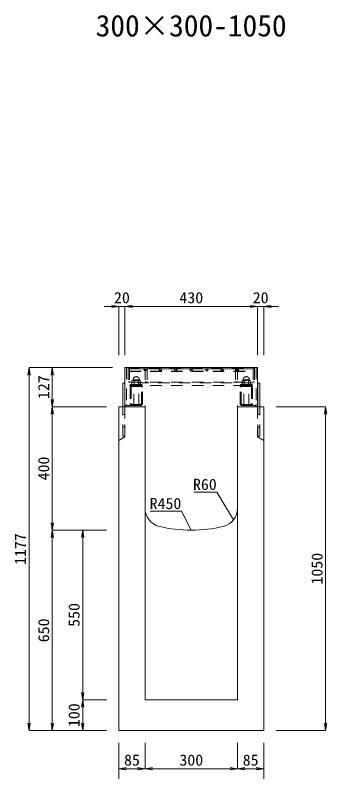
# Model space of a CAD drawing. Units: millimetres at full size; some dimension numbers follow another scale. Extents: x -734 to 58102, y 49499 to 87169.
# Drawn here: x 9738 to 10749, y 62343 to 64796 of the extents above; entities that cross this region are included whole.
import ezdxf
from ezdxf.enums import TextEntityAlignment as Align

# ---------------------------------------------------------------- set-up
doc = ezdxf.new("R2010")
doc.units = ezdxf.units.MM
doc.header["$LTSCALE"] = 50
doc.linetypes.add('USER1', pattern=[1.35, 0.75, -0.6])
doc.layers.add('0_2', color=7, linetype='Continuous')
for name, color, linetype, lineweight in [('寸法線', 7, 'Continuous', 13), ('引出線', 4, 'Continuous', 13), ('本体', 2, 'Continuous', 20), ('ｸﾞﾚｰﾁﾝｸﾞ', 7, 'USER1', 9)]:
    doc.layers.add(name, color=color, linetype=linetype, lineweight=lineweight)
doc.styles.add('ＭＳ 明朝', font='')
doc.styles.get('ＭＳ 明朝').set_extended_font_data('MS Mincho')

# ---------------------------------------------------------------- blocks, each defined once
blk = doc.blocks.new('open_arrow')
at = {"color": 0, "linetype": 'Continuous', "lineweight": -2}
blk.add_lwpolyline([(7.5, 1.25), (0, 0), (7.5, -1.25)], dxfattribs=at)

msp = doc.modelspace()

# ---------------------------------------------------------------- linework, layer by layer
at = {"layer": '寸法線'}
for p, q in [((10142.5, 63852.12), (10026.5, 63852.12)), ((10074.5, 63693.4), (10074.5, 63852.12)), ((10094.5, 63852.12), (10524.5, 63852.12)), ((10094.5, 63693.4), (10094.5, 63852.12)), ((10094.5, 63693.4), (10094.5, 63852.12)), ((10476.5, 63852.12), (10592.5, 63852.12)), ((10524.5, 63693.4), (10524.5, 63852.12)), ((10524.5, 63693.4), (10524.5, 63852.12)), ((10544.5, 63693.4), (10544.5, 63852.12)), ((9783.14, 62476.38), (9783.14, 63653.38)), ((10054.48, 63653.38), (9783.14, 63653.38)), ((9858.69, 63653.38), (9858.69, 63526.38)), ((10054.48, 63653.38), (9858.69, 63653.38)), ((9858.69, 63526.38), (9858.69, 63126.38)), ((10034.48, 63526.38), (9858.69, 63526.38)), ((10034.48, 63526.38), (9858.69, 63526.38)), ((10584.52, 63526.38), (10745.31, 63526.38)), ((10745.31, 63526.38), (10745.31, 62476.38)), ((10034.48, 63126.38), (9858.69, 63126.38)), ((9858.69, 63126.38), (9858.69, 62476.38)), ((10034.48, 63126.38), (9858.69, 63126.38)), ((9957.29, 62576.38), (9957.29, 63126.38)), ((10034.48, 63126.38), (9957.29, 63126.38)), ((10034.48, 62576.38), (9957.29, 62576.38)), ((9957.29, 62476.38), (9957.29, 62576.38)), ((10034.48, 62576.38), (9957.29, 62576.38)), ((10034.48, 62476.38), (9783.14, 62476.38)), ((10034.48, 62476.38), (9858.69, 62476.38)), ((10034.48, 62476.38), (9957.29, 62476.38)), ((10584.52, 62476.38), (10745.31, 62476.38)), ((10074.5, 62436.36), (10074.5, 62273.79)), ((10074.5, 62436.36), (10074.5, 62352.84)), ((10159.5, 62436.36), (10159.5, 62352.84)), ((10159.5, 62436.36), (10159.5, 62352.84)), ((10459.5, 62436.36), (10459.5, 62352.84)), ((10459.5, 62436.36), (10459.5, 62352.84)), ((10544.5, 62436.36), (10544.5, 62273.79)), ((10544.5, 62436.36), (10544.5, 62352.84)), ((10074.5, 62352.84), (10159.5, 62352.84)), ((10159.5, 62352.84), (10459.5, 62352.84)), ((10459.5, 62352.84), (10544.5, 62352.84))]:
    msp.add_line(p, q, dxfattribs=at)
at = {"layer": '引出線'}
for points in [[(10446.57, 63159.7), (10392.16, 63249.59), (10317.49, 63249.59)], [(10309.5, 63126.38), (10277.28, 63187.53), (10176.27, 63187.53)]]:
    msp.add_lwpolyline(points, dxfattribs=at)
at = {"layer": '本体'}
for p, q in [((10074.5, 63526.38), (10074.5, 62476.38)), ((10074.5, 63526.38), (10159.5, 63526.38)), ((10159.5, 63196.91), (10159.5, 63526.38)), ((10459.5, 63196.91), (10459.5, 63526.38)), ((10459.5, 63526.38), (10544.5, 63526.38)), ((10544.5, 62476.38), (10544.5, 63526.38)), ((10159.5, 63196.91), (10159.5, 62576.38)), ((10459.5, 63196.91), (10459.5, 62576.38)), ((10159.5, 62576.38), (10459.5, 62576.38)), ((10074.5, 62476.38), (10544.5, 62476.38))]:
    msp.add_line(p, q, dxfattribs=at)
at = {"layer": '本体', "linetype": 'USER1', "lineweight": 9}
for p, q in [((10094.51, 63526.38), (10094.51, 63429.38)), ((10524.51, 63526.38), (10524.51, 63429.38)), ((10074.51, 63416.88), (10094.51, 63429.38)), ((10544.51, 63416.88), (10524.51, 63429.38))]:
    msp.add_line(p, q, dxfattribs=at)
at = {"layer": '本体'}
for centre, radius, start, end in [((10219.5, 63196.91), 60, 180, 256.65785), ((10399.5, 63196.91), 60, 283.34237, 0), ((10309.5, 63576.38), 450, 256.65777, 283.34225)]:
    msp.add_arc(centre, radius, start, end, dxfattribs=at)
at = {"layer": 'ｸﾞﾚｰﾁﾝｸﾞ', "linetype": 'Continuous'}
for p, q in [((10094.5, 63653.38), (10524.5, 63653.38)), ((10094.5, 63534.01), (10094.5, 63653.38)), ((10524.5, 63526.38), (10524.5, 63653.38)), ((10093.5, 63603.38), (10087.5, 63603.38)), ((10087.5, 63526.38), (10087.5, 63603.38)), ((10093.5, 63526.38), (10093.5, 63603.38)), ((10525.5, 63603.38), (10531.5, 63603.38)), ((10525.5, 63526.38), (10525.5, 63603.38)), ((10531.5, 63526.38), (10531.5, 63603.38))]:
    msp.add_line(p, q, dxfattribs=at)
at = {"layer": 'ｸﾞﾚｰﾁﾝｸﾞ'}
for p, q in [((10099, 63653.38), (10099, 63533.88)), ((10104.5, 63650.88), (10104.5, 63606.88)), ((10109, 63650.88), (10109, 63606.88)), ((10109, 63650.88), (10109, 63595.88)), ((10112.2, 63650.88), (10113.1, 63648.78)), ((10113.1, 63648.78), (10114, 63650.88)), ((10116, 63650.88), (10116.9, 63648.78)), ((10116.9, 63648.78), (10117.8, 63650.88)), ((10119.8, 63650.88), (10120.7, 63648.78)), ((10120.7, 63648.78), (10121.6, 63650.88)), ((10123.6, 63650.88), (10124.5, 63648.78)), ((10124.5, 63648.78), (10125.4, 63650.88)), ((10127.4, 63650.88), (10128.3, 63648.78)), ((10128.3, 63648.78), (10129.2, 63650.88)), ((10131.2, 63650.88), (10132.1, 63648.78)), ((10132.1, 63648.78), (10133, 63650.88)), ((10135, 63650.88), (10135.9, 63648.78)), ((10135.9, 63648.78), (10136.8, 63650.88)), ((10138.8, 63650.88), (10139.7, 63648.78)), ((10139.7, 63648.78), (10140.6, 63650.88)), ((10142.6, 63650.88), (10143.5, 63648.78)), ((10143.5, 63648.78), (10144.4, 63650.88)), ((10146.4, 63650.88), (10147.3, 63648.78)), ((10147.3, 63648.78), (10148.2, 63650.88)), ((10150.2, 63650.88), (10151.1, 63648.78)), ((10151.1, 63648.78), (10152, 63650.88)), ((10154, 63650.88), (10154.9, 63648.78)), ((10154.9, 63648.78), (10155.8, 63650.88)), ((10159.5, 63650.88), (10155.26, 63646.64)), ((10163.74, 63646.64), (10159.5, 63650.88)), ((10160, 63650.88), (10160, 63606.88)), ((10164.5, 63650.88), (10165.4, 63648.78)), ((10165.4, 63648.78), (10166.3, 63650.88)), ((10166, 63650.88), (10166, 63606.88)), ((10168.3, 63650.88), (10169.2, 63648.78)), ((10169.2, 63648.78), (10170.1, 63650.88)), ((10172.1, 63650.88), (10173, 63648.78)), ((10173, 63648.78), (10173.9, 63650.88)), ((10175.9, 63650.88), (10176.8, 63648.78)), ((10176.8, 63648.78), (10177.7, 63650.88)), ((10179.7, 63650.88), (10180.6, 63648.78)), ((10180.6, 63648.78), (10181.5, 63650.88)), ((10183.5, 63650.88), (10184.4, 63648.78)), ((10184.4, 63648.78), (10185.3, 63650.88)), ((10187.3, 63650.88), (10188.2, 63648.78)), ((10188.2, 63648.78), (10189.1, 63650.88)), ((10191.1, 63650.88), (10192, 63648.78)), ((10192, 63648.78), (10192.9, 63650.88)), ((10194.9, 63650.88), (10195.8, 63648.78)), ((10195.8, 63648.78), (10196.7, 63650.88)), ((10198.7, 63650.88), (10199.6, 63648.78)), ((10199.6, 63648.78), (10200.5, 63650.88)), ((10202.5, 63650.88), (10203.4, 63648.78)), ((10203.4, 63648.78), (10204.3, 63650.88)), ((10209.5, 63650.88), (10205.26, 63646.64)), ((10213.74, 63646.64), (10209.5, 63650.88)), ((10214.5, 63650.88), (10215.4, 63648.78)), ((10215.4, 63648.78), (10216.3, 63650.88)), ((10218.3, 63650.88), (10219.2, 63648.78)), ((10219.2, 63648.78), (10220.1, 63650.88)), ((10222.1, 63650.88), (10223, 63648.78)), ((10223, 63648.78), (10223.9, 63650.88)), ((10225.9, 63650.88), (10226.8, 63648.78)), ((10226.8, 63648.78), (10227.7, 63650.88)), ((10229.7, 63650.88), (10230.6, 63648.78)), ((10230.6, 63648.78), (10231.5, 63650.88)), ((10233.5, 63650.88), (10234.4, 63648.78)), ((10234.4, 63648.78), (10235.3, 63650.88)), ((10237.3, 63650.88), (10238.2, 63648.78)), ((10238.2, 63648.78), (10239.1, 63650.88)), ((10241.1, 63650.88), (10242, 63648.78)), ((10242, 63648.78), (10242.9, 63650.88)), ((10244.9, 63650.88), (10245.8, 63648.78)), ((10245.8, 63648.78), (10246.7, 63650.88)), ((10248.7, 63650.88), (10249.6, 63648.78)), ((10249.6, 63648.78), (10250.5, 63650.88)), ((10252.5, 63650.88), (10253.4, 63648.78)), ((10253.4, 63648.78), (10254.3, 63650.88)), ((10259.5, 63650.88), (10255.26, 63646.64)), ((10263.74, 63646.64), (10259.5, 63650.88)), ((10264.5, 63650.88), (10265.4, 63648.78)), ((10265.4, 63648.78), (10266.3, 63650.88)), ((10268.3, 63650.88), (10269.2, 63648.78)), ((10269.2, 63648.78), (10270.1, 63650.88)), ((10272.1, 63650.88), (10273, 63648.78)), ((10273, 63648.78), (10273.9, 63650.88)), ((10275.9, 63650.88), (10276.8, 63648.78)), ((10276.8, 63648.78), (10277.7, 63650.88)), ((10279.7, 63650.88), (10280.6, 63648.78)), ((10280.6, 63648.78), (10281.5, 63650.88)), ((10283.5, 63650.88), (10284.4, 63648.78)), ((10284.4, 63648.78), (10285.3, 63650.88)), ((10287.3, 63650.88), (10288.2, 63648.78)), ((10288.2, 63648.78), (10289.1, 63650.88)), ((10291.1, 63650.88), (10292, 63648.78)), ((10292, 63648.78), (10292.9, 63650.88)), ((10294.9, 63650.88), (10295.8, 63648.78)), ((10295.8, 63648.78), (10296.7, 63650.88)), ((10298.7, 63650.88), (10299.6, 63648.78)), ((10299.6, 63648.78), (10300.5, 63650.88)), ((10302.5, 63650.88), (10303.4, 63648.78)), ((10303.4, 63648.78), (10304.3, 63650.88)), ((10309.5, 63650.88), (10305.26, 63646.64)), ((10309.5, 63650.88), (10313.74, 63646.64)), ((10315.6, 63648.78), (10314.7, 63650.88)), ((10316.5, 63650.88), (10315.6, 63648.78)), ((10319.4, 63648.78), (10318.5, 63650.88)), ((10320.3, 63650.88), (10319.4, 63648.78)), ((10323.2, 63648.78), (10322.3, 63650.88)), ((10324.1, 63650.88), (10323.2, 63648.78)), ((10327, 63648.78), (10326.1, 63650.88)), ((10327.9, 63650.88), (10327, 63648.78)), ((10330.8, 63648.78), (10329.9, 63650.88)), ((10331.7, 63650.88), (10330.8, 63648.78)), ((10334.6, 63648.78), (10333.7, 63650.88)), ((10335.5, 63650.88), (10334.6, 63648.78)), ((10338.4, 63648.78), (10337.5, 63650.88)), ((10339.3, 63650.88), (10338.4, 63648.78)), ((10342.2, 63648.78), (10341.3, 63650.88)), ((10343.1, 63650.88), (10342.2, 63648.78)), ((10346, 63648.78), (10345.1, 63650.88)), ((10346.9, 63650.88), (10346, 63648.78)), ((10349.8, 63648.78), (10348.9, 63650.88)), ((10350.7, 63650.88), (10349.8, 63648.78)), ((10353.6, 63648.78), (10352.7, 63650.88)), ((10354.5, 63650.88), (10353.6, 63648.78)), ((10355.26, 63646.64), (10359.5, 63650.88)), ((10359.5, 63650.88), (10363.74, 63646.64)), ((10365.6, 63648.78), (10364.7, 63650.88)), ((10366.5, 63650.88), (10365.6, 63648.78)), ((10369.4, 63648.78), (10368.5, 63650.88)), ((10370.3, 63650.88), (10369.4, 63648.78)), ((10373.2, 63648.78), (10372.3, 63650.88)), ((10374.1, 63650.88), (10373.2, 63648.78)), ((10377, 63648.78), (10376.1, 63650.88)), ((10377.9, 63650.88), (10377, 63648.78)), ((10380.8, 63648.78), (10379.9, 63650.88)), ((10381.7, 63650.88), (10380.8, 63648.78)), ((10384.6, 63648.78), (10383.7, 63650.88)), ((10385.5, 63650.88), (10384.6, 63648.78)), ((10388.4, 63648.78), (10387.5, 63650.88)), ((10389.3, 63650.88), (10388.4, 63648.78)), ((10392.2, 63648.78), (10391.3, 63650.88)), ((10393.1, 63650.88), (10392.2, 63648.78)), ((10396, 63648.78), (10395.1, 63650.88)), ((10396.9, 63650.88), (10396, 63648.78)), ((10399.8, 63648.78), (10398.9, 63650.88)), ((10400.7, 63650.88), (10399.8, 63648.78)), ((10403.6, 63648.78), (10402.7, 63650.88)), ((10404.5, 63650.88), (10403.6, 63648.78)), ((10405.26, 63646.64), (10409.5, 63650.88)), ((10409.5, 63650.88), (10413.74, 63646.64)), ((10415.6, 63648.78), (10414.7, 63650.88)), ((10416.5, 63650.88), (10415.6, 63648.78)), ((10419.4, 63648.78), (10418.5, 63650.88)), ((10420.3, 63650.88), (10419.4, 63648.78)), ((10423.2, 63648.78), (10422.3, 63650.88)), ((10424.1, 63650.88), (10423.2, 63648.78)), ((10427, 63648.78), (10426.1, 63650.88)), ((10427.9, 63650.88), (10427, 63648.78)), ((10430.8, 63648.78), (10429.9, 63650.88)), ((10431.7, 63650.88), (10430.8, 63648.78)), ((10434.6, 63648.78), (10433.7, 63650.88)), ((10435.5, 63650.88), (10434.6, 63648.78)), ((10438.4, 63648.78), (10437.5, 63650.88)), ((10439.3, 63650.88), (10438.4, 63648.78)), ((10442.2, 63648.78), (10441.3, 63650.88)), ((10443.1, 63650.88), (10442.2, 63648.78)), ((10446, 63648.78), (10445.1, 63650.88)), ((10446.9, 63650.88), (10446, 63648.78)), ((10449.8, 63648.78), (10448.9, 63650.88)), ((10450.7, 63650.88), (10449.8, 63648.78)), ((10453.6, 63648.78), (10452.7, 63650.88)), ((10453, 63650.88), (10453, 63606.88)), ((10454.5, 63650.88), (10453.6, 63648.78)), ((10455.26, 63646.64), (10459.5, 63650.88)), ((10459, 63650.88), (10459, 63606.88)), ((10459.5, 63650.88), (10463.74, 63646.64)), ((10464.1, 63648.78), (10463.2, 63650.88)), ((10465, 63650.88), (10464.1, 63648.78)), ((10467.9, 63648.78), (10467, 63650.88)), ((10468.8, 63650.88), (10467.9, 63648.78)), ((10471.7, 63648.78), (10470.8, 63650.88)), ((10472.6, 63650.88), (10471.7, 63648.78)), ((10475.5, 63648.78), (10474.6, 63650.88)), ((10476.4, 63650.88), (10475.5, 63648.78)), ((10479.3, 63648.78), (10478.4, 63650.88)), ((10480.2, 63650.88), (10479.3, 63648.78)), ((10483.1, 63648.78), (10482.2, 63650.88)), ((10484, 63650.88), (10483.1, 63648.78)), ((10486.9, 63648.78), (10486, 63650.88)), ((10487.8, 63650.88), (10486.9, 63648.78)), ((10490.7, 63648.78), (10489.8, 63650.88)), ((10491.6, 63650.88), (10490.7, 63648.78)), ((10494.5, 63648.78), (10493.6, 63650.88)), ((10495.4, 63650.88), (10494.5, 63648.78)), ((10498.3, 63648.78), (10497.4, 63650.88)), ((10499.2, 63650.88), (10498.3, 63648.78)), ((10502.1, 63648.78), (10501.2, 63650.88)), ((10503, 63650.88), (10502.1, 63648.78)), ((10505.9, 63648.78), (10505, 63650.88)), ((10506.8, 63650.88), (10505.9, 63648.78)), ((10510, 63650.88), (10510, 63606.88)), ((10510, 63650.88), (10510, 63595.88)), ((10514.5, 63650.88), (10514.5, 63606.88)), ((10520, 63653.38), (10520, 63533.88)), ((10109, 63642.38), (10510, 63642.38)), ((10109, 63640.88), (10510, 63640.88)), ((10155.26, 63646.64), (10159.5, 63642.4)), ((10159.5, 63642.4), (10163.74, 63646.64)), ((10159.5, 63642.4), (10160, 63642.9)), ((10205.26, 63646.64), (10209.5, 63642.4)), ((10209.5, 63642.4), (10213.74, 63646.64)), ((10255.26, 63646.64), (10259.5, 63642.4)), ((10259.5, 63642.4), (10263.74, 63646.64)), ((10305.26, 63646.64), (10309.5, 63642.4)), ((10313.74, 63646.64), (10309.5, 63642.4)), ((10359.5, 63642.4), (10355.26, 63646.64)), ((10363.74, 63646.64), (10359.5, 63642.4)), ((10409.5, 63642.4), (10405.26, 63646.64)), ((10413.74, 63646.64), (10409.5, 63642.4)), ((10459.5, 63642.4), (10455.26, 63646.64)), ((10459.5, 63642.4), (10459, 63642.9)), ((10463.74, 63646.64), (10459.5, 63642.4)), ((10104.5, 63606.88), (10109, 63606.88)), ((10109, 63605.88), (10510, 63605.88)), ((10510, 63604.38), (10109, 63604.38)), ((10117.15, 63610.68), (10120.61, 63611.88)), ((10117.15, 63598.88), (10117.15, 63610.68)), ((10120.61, 63613.88), (10141.39, 63613.88)), ((10120.61, 63611.88), (10120.61, 63613.88)), ((10120.61, 63611.88), (10124.08, 63610.68)), ((10141.39, 63611.88), (10120.61, 63611.88)), ((10124.08, 63610.68), (10131, 63611.88)), ((10124.08, 63598.88), (10124.08, 63610.68)), ((10131, 63611.88), (10137.93, 63610.68)), ((10137.93, 63610.68), (10141.39, 63611.88)), ((10137.93, 63610.68), (10137.93, 63598.88)), ((10141.39, 63613.88), (10141.39, 63611.88)), ((10141.39, 63611.88), (10144.85, 63610.68)), ((10144.85, 63610.68), (10144.85, 63598.88)), ((10160, 63606.88), (10166, 63606.88)), ((10459, 63606.88), (10453, 63606.88)), ((10477.61, 63611.88), (10474.15, 63610.68)), ((10474.15, 63610.68), (10474.15, 63598.88)), ((10498.39, 63613.88), (10477.61, 63613.88)), ((10477.61, 63613.88), (10477.61, 63611.88)), ((10481.07, 63610.68), (10477.61, 63611.88)), ((10477.61, 63611.88), (10498.39, 63611.88)), ((10488, 63611.88), (10481.07, 63610.68)), ((10481.07, 63610.68), (10481.07, 63598.88)), ((10494.92, 63610.68), (10488, 63611.88)), ((10498.39, 63611.88), (10494.92, 63610.68)), ((10494.92, 63598.88), (10494.92, 63610.68)), ((10498.39, 63611.88), (10498.39, 63613.88)), ((10501.85, 63610.68), (10498.39, 63611.88)), ((10501.85, 63598.88), (10501.85, 63610.68)), ((10514.5, 63606.88), (10510, 63606.88)), ((10109, 63595.88), (10510, 63595.88)), ((10111, 63589.48), (10111, 63537.28)), ((10112, 63598.88), (10150, 63598.88)), ((10112, 63598.88), (10131, 63598.88)), ((10112, 63595.88), (10112, 63598.88)), ((10150, 63595.88), (10112, 63595.88)), ((10114.2, 63589.48), (10114.2, 63537.28)), ((10116.5, 63595.82), (10116.5, 63592.55)), ((10131, 63598.88), (10117.15, 63598.88)), ((10144.6, 63595.88), (10117.4, 63595.88)), ((10144.6, 63595.88), (10117.4, 63595.88)), ((10144.6, 63592.68), (10117.4, 63592.68)), ((10123, 63530.88), (10123, 63595.88)), ((10123, 63595.88), (10139, 63595.88)), ((10131, 63598.88), (10124.08, 63598.88)), ((10144.85, 63598.88), (10131, 63598.88)), ((10139, 63530.88), (10139, 63595.88)), ((10145.5, 63595.82), (10145.5, 63592.55)), ((10147.8, 63537.28), (10147.8, 63589.48)), ((10150, 63598.88), (10150, 63595.88)), ((10151, 63537.28), (10151, 63589.48)), ((10468, 63537.28), (10468, 63589.48)), ((10507, 63598.88), (10469, 63598.88)), ((10469, 63598.88), (10469, 63595.88)), ((10469, 63595.88), (10507, 63595.88)), ((10471.2, 63537.28), (10471.2, 63589.48)), ((10473.5, 63595.82), (10473.5, 63592.55)), ((10474.15, 63598.88), (10488, 63598.88)), ((10474.4, 63595.88), (10501.6, 63595.88)), ((10474.4, 63595.88), (10501.6, 63595.88)), ((10474.4, 63592.68), (10501.6, 63592.68)), ((10480, 63530.88), (10480, 63595.88)), ((10496, 63595.88), (10480, 63595.88)), ((10488, 63598.88), (10501.85, 63598.88)), ((10507, 63598.88), (10488, 63598.88)), ((10488, 63598.88), (10494.92, 63598.88)), ((10496, 63530.88), (10496, 63595.88)), ((10502.5, 63595.82), (10502.5, 63592.55)), ((10504.8, 63589.48), (10504.8, 63537.28)), ((10507, 63595.88), (10507, 63598.88)), ((10508, 63589.48), (10508, 63537.28)), ((10102, 63530.88), (10159.5, 63530.88)), ((10116.5, 63534.21), (10116.5, 63530.95)), ((10117.4, 63534.08), (10144.6, 63534.08)), ((10117.4, 63530.88), (10144.6, 63530.88)), ((10145.5, 63534.21), (10145.5, 63530.95)), ((10159.5, 63530.88), (10159.5, 63526.38)), ((10517, 63530.88), (10459.5, 63530.88)), ((10459.5, 63530.88), (10459.5, 63526.38)), ((10473.5, 63534.21), (10473.5, 63530.95)), ((10501.6, 63534.08), (10474.4, 63534.08)), ((10501.6, 63530.88), (10474.4, 63530.88)), ((10502.5, 63534.21), (10502.5, 63530.95)), ((10087.5, 63431.38), (10087.5, 63526.38)), ((10093.5, 63431.38), (10093.5, 63526.38)), ((10525.5, 63431.38), (10525.5, 63526.38)), ((10531.5, 63431.38), (10531.5, 63526.38)), ((10087.5, 63501.38), (10093.5, 63501.38)), ((10525.5, 63501.38), (10531.5, 63501.38)), ((10087.5, 63461.38), (10093.5, 63461.38)), ((10525.5, 63461.38), (10531.5, 63461.38)), ((10093.5, 63431.38), (10087.5, 63431.38)), ((10525.5, 63431.38), (10531.5, 63431.38))]:
    msp.add_line(p, q, dxfattribs=at)
at = {"layer": 'ｸﾞﾚｰﾁﾝｸﾞ', "lineweight": 5}
msp.add_line((10104.5, 63650.88), (10514.5, 63650.88), dxfattribs=at)
at = {"layer": 'ｸﾞﾚｰﾁﾝｸﾞ'}
for centre, radius, start, end in [((10131, 63613.88), 10.25, 0, 180), ((10488, 63613.88), 10.25, 0, 180), ((10117.4, 63589.48), 6.4, 90, 180), ((10117.4, 63589.48), 3.2, 90, 180), ((10144.6, 63589.48), 6.4, 0, 90), ((10144.6, 63589.48), 3.2, 0, 90), ((10474.4, 63589.48), 6.4, 90, 180), ((10474.4, 63589.48), 3.2, 90, 180), ((10501.6, 63589.48), 6.4, 0, 90), ((10501.6, 63589.48), 3.2, 0, 90), ((10102, 63533.88), 7.5, 179.01874, 270), ((10102, 63533.88), 3, 180, 270), ((10117.4, 63537.28), 6.4, 180, 270), ((10117.4, 63537.28), 3.2, 180, 270), ((10144.6, 63537.28), 6.4, 270, 0), ((10144.6, 63537.28), 3.2, 270, 0), ((10474.4, 63537.28), 6.4, 180, 270), ((10474.4, 63537.28), 3.2, 180, 270), ((10501.6, 63537.28), 6.4, 270, 0), ((10501.6, 63537.28), 3.2, 270, 0), ((10517, 63533.88), 7.5, 270, 0), ((10517, 63533.88), 3, 270, 0)]:
    msp.add_arc(centre, radius, start, end, dxfattribs=at)

# ---------------------------------------------------------------- block references
at = {"layer": '寸法線', "xscale": 3.2, "yscale": 3.2}
for p, rotation in [((10074.5, 63852.12), 180), ((10524.5, 63852.12), 180), ((10524.5, 63852.12), 180), ((9783.14, 63653.38), 270), ((9858.69, 63653.38), 270), ((9858.69, 63526.38), 90), ((9858.69, 63526.38), 270), ((10745.31, 63526.38), 270), ((9858.69, 63126.38), 90), ((9858.69, 63126.38), 270), ((9957.29, 63126.38), 270), ((9957.29, 62576.38), 90), ((9957.29, 62576.38), 270), ((9783.14, 62476.38), 90), ((9858.69, 62476.38), 90), ((9957.29, 62476.38), 90), ((10745.31, 62476.38), 90), ((10159.5, 62352.84), 180), ((10459.5, 62352.84), 180), ((10544.5, 62352.84), 180)]:
    msp.add_blockref('open_arrow', p, dxfattribs=dict(at, rotation=rotation))
for p in [(10094.5, 63852.12), (10094.5, 63852.12), (10544.5, 63852.12), (10074.5, 62352.84), (10159.5, 62352.84), (10459.5, 62352.84)]:
    msp.add_blockref('open_arrow', p, dxfattribs=at)
at = {"layer": '引出線', "xscale": 0.0533, "yscale": 0.0533}
for p, rotation in [((10446.57, 63159.7), 121.2), ((10309.5, 63126.38), 117.8)]:
    msp.add_blockref('open_arrow', p, dxfattribs=dict(at, rotation=rotation))

# ---------------------------------------------------------------- texts
at = {"layer": '0_2', "style": 'ＭＳ 明朝'}
msp.add_text('300×300-1050', height=70.05, dxfattribs=at).set_placement((10309.02, 64762.2), align=Align.MIDDLE_CENTER)
at = {"layer": '寸法線', "style": 'ＭＳ 明朝', "width": 1.05}
for s, p in [('20', (10084.5, 63880.14)), ('430', (10309.5, 63880.14)), ('20', (10534.5, 63880.14)), ('85', (10117, 62380.86)), ('300', (10309.5, 62380.86)), ('85', (10502, 62380.86))]:
    msp.add_text(s, height=36.03, dxfattribs=at).set_placement(p, align=Align.MIDDLE_CENTER)
for s, p in [('127', (9830.67, 63589.88)), ('400', (9830.67, 63326.38)), ('1177', (9755.12, 63064.88)), ('1050', (10717.29, 63001.38)), ('550', (9929.27, 62851.38)), ('650', (9830.67, 62801.38)), ('100', (9929.27, 62526.38))]:
    msp.add_text(s, height=36.03, rotation=90, dxfattribs=at).set_placement(p, align=Align.MIDDLE_CENTER)
at = {"layer": '引出線', "style": 'ＭＳ 明朝', "width": 1.05}
for s, p in [('R60', (10392.16, 63292.79)), ('R450', (10277.28, 63230.73))]:
    msp.add_text(s, height=36.03, dxfattribs=at).set_placement(p, align=Align.TOP_RIGHT)

doc.saveas('drawing.dxf')
